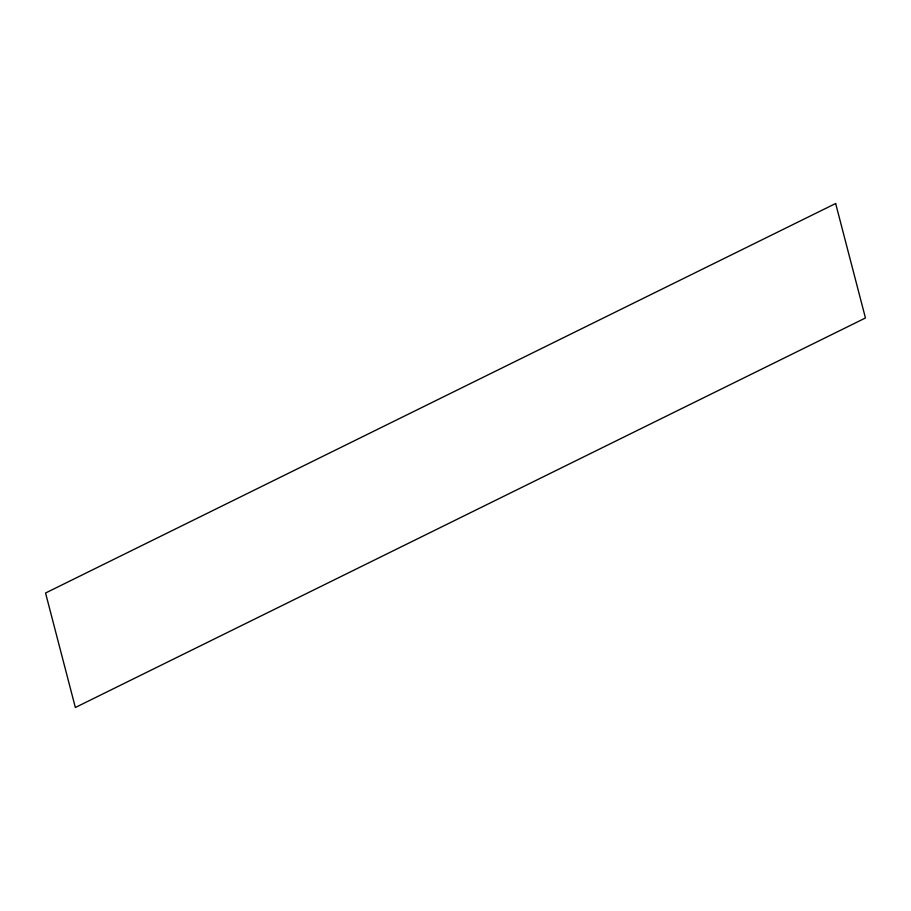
<?xml version="1.0" encoding="UTF-8"?>
<svg xmlns="http://www.w3.org/2000/svg" width="911" height="911" viewBox="0 0 911 911"><rect width="100%" height="100%" fill="white"/><g stroke="black" fill="none" stroke-linecap="round" stroke-linejoin="round"><path stroke-width="1.37" d="M835.649 203.506L45.55 593.015L75.351 707.494L865.45 317.985L835.649 203.506"/></g></svg>
